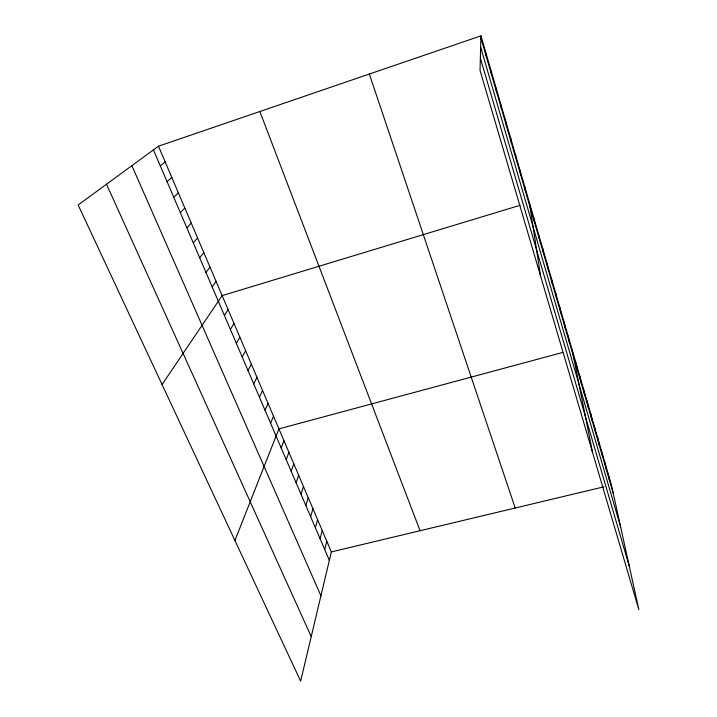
<?xml version="1.0" encoding="UTF-8"?>
<svg xmlns="http://www.w3.org/2000/svg" width="717" height="717" viewBox="0 0 717 717"><rect width="100%" height="100%" fill="white"/><g stroke="black" fill="none" stroke-linecap="round" stroke-linejoin="round"><path stroke-width="1.08" d="M480.946 35.85L480.04 70.436L638.847 609.638L611.422 485.042L480.946 35.85L158.484 146.196L78.153 204.99L300.647 681.15L331.344 551.911L158.484 146.196M324.738 549.572L326.809 541.272M320.096 538.718L322.229 530.517M315.399 527.766L317.604 519.664M310.658 516.697L312.935 508.703M305.863 505.521L308.22 497.643M301.023 494.237L303.452 486.467M296.139 482.837L298.648 475.174M291.21 471.32L293.791 463.774M286.217 459.687L288.888 452.266M281.181 447.937L283.932 440.632M234.934 540.51L278.922 428.883L562.728 352.459M270.605 423.254L273.527 416.21M265.057 410.294L268.068 403.393M259.437 397.2L262.547 390.442M253.764 383.953L256.964 377.339M248.028 370.564L251.326 364.102M242.221 357.021L245.617 350.712M236.35 343.318L239.845 337.169M230.408 329.462L234.011 323.475M224.403 315.444L228.114 309.627M162.051 384.536L222.145 295.619L520.085 205.295M212.178 286.925L216.113 281.449M205.958 272.415L210 267.109M199.667 257.726L203.825 252.617M193.294 242.875L197.578 237.945M186.85 227.836L191.251 223.104M180.334 212.617L184.852 208.082M173.729 197.22L178.381 192.891M167.052 181.634L171.829 177.511M160.294 165.851L165.197 161.943M331.344 551.911L603.884 486.834M106.519 184.224L311.232 636.615M131.883 165.663L320.92 595.791M153.447 149.88L329.345 560.309M259.832 111.511L420.063 530.732M369.345 74.039L515.209 508.012M480.65 47.161L620.653 526.986M480.363 58.077L629.32 566.34M480.892 37.983L613.178 493.045M608.034 473.381L609.755 481.268M604.61 461.614L606.295 469.366M601.16 449.711L602.8 457.347M597.664 437.693L599.269 445.194M594.142 425.548L595.702 432.916M590.575 413.27L592.09 420.503M586.972 400.875L588.451 407.964M583.333 388.336L584.758 395.282M579.65 375.663L581.039 382.466M575.93 362.865L577.266 369.515M572.175 349.914L592.52 452.328M568.115 335.941L569.352 342.278M564.01 321.808L565.193 327.965M559.852 307.503L560.981 313.481M555.648 293.029L556.724 298.828M551.391 278.393L552.413 284.004M547.089 263.569L548.048 268.992M542.733 248.575L543.629 253.8M538.324 233.401L539.157 238.42M533.869 218.04L534.631 222.853M529.352 202.49L540.573 275.973M524.772 186.743L525.409 191.125M520.148 170.807L520.712 174.966M515.46 154.675L515.953 158.6M510.719 138.336L511.14 142.029M505.915 121.8L506.256 125.242M501.049 105.04L501.317 108.24M496.119 88.074L496.307 91.023M491.127 70.893L491.235 73.573M486.072 53.488L486.099 55.89"/></g></svg>
